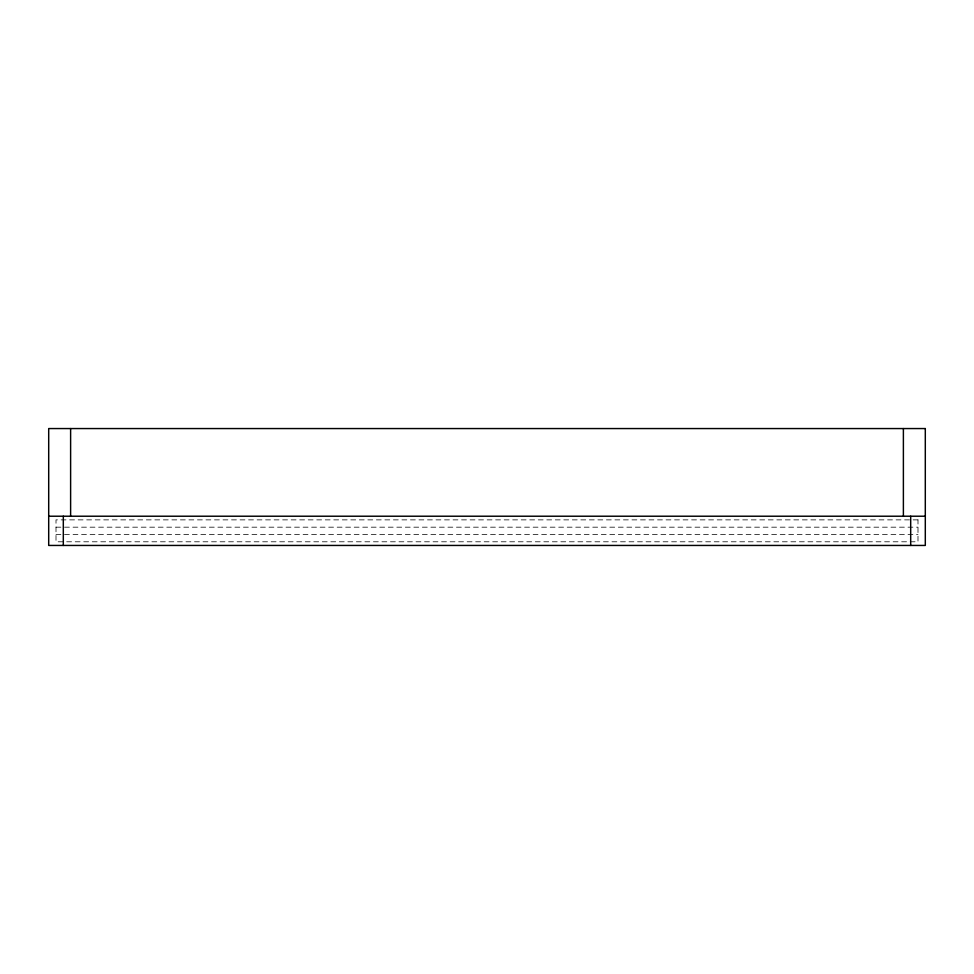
<?xml version="1.0" encoding="UTF-8"?>
<svg xmlns="http://www.w3.org/2000/svg" width="974" height="974" viewBox="0 0 974 974"><rect width="100%" height="100%" fill="white"/><g stroke="black" fill="none" stroke-linecap="round" stroke-linejoin="round"><path stroke-width="0.73" stroke-dasharray="4.87 3.65" d="M56.005 527.178L917.995 527.178M56.005 534.482L917.995 534.482M917.995 519.873L56.005 519.873L56.005 541.788L917.995 541.788L917.995 519.873"/><path stroke-width="1.46" d="M48.7 516.22L925.3 516.22M910.69 516.22L910.69 545.44M903.385 428.56L903.385 516.22M70.615 428.56L70.615 516.22M63.31 516.22L63.31 545.44M925.3 428.56L48.7 428.56L48.7 545.44L925.3 545.44L925.3 428.56"/></g></svg>
